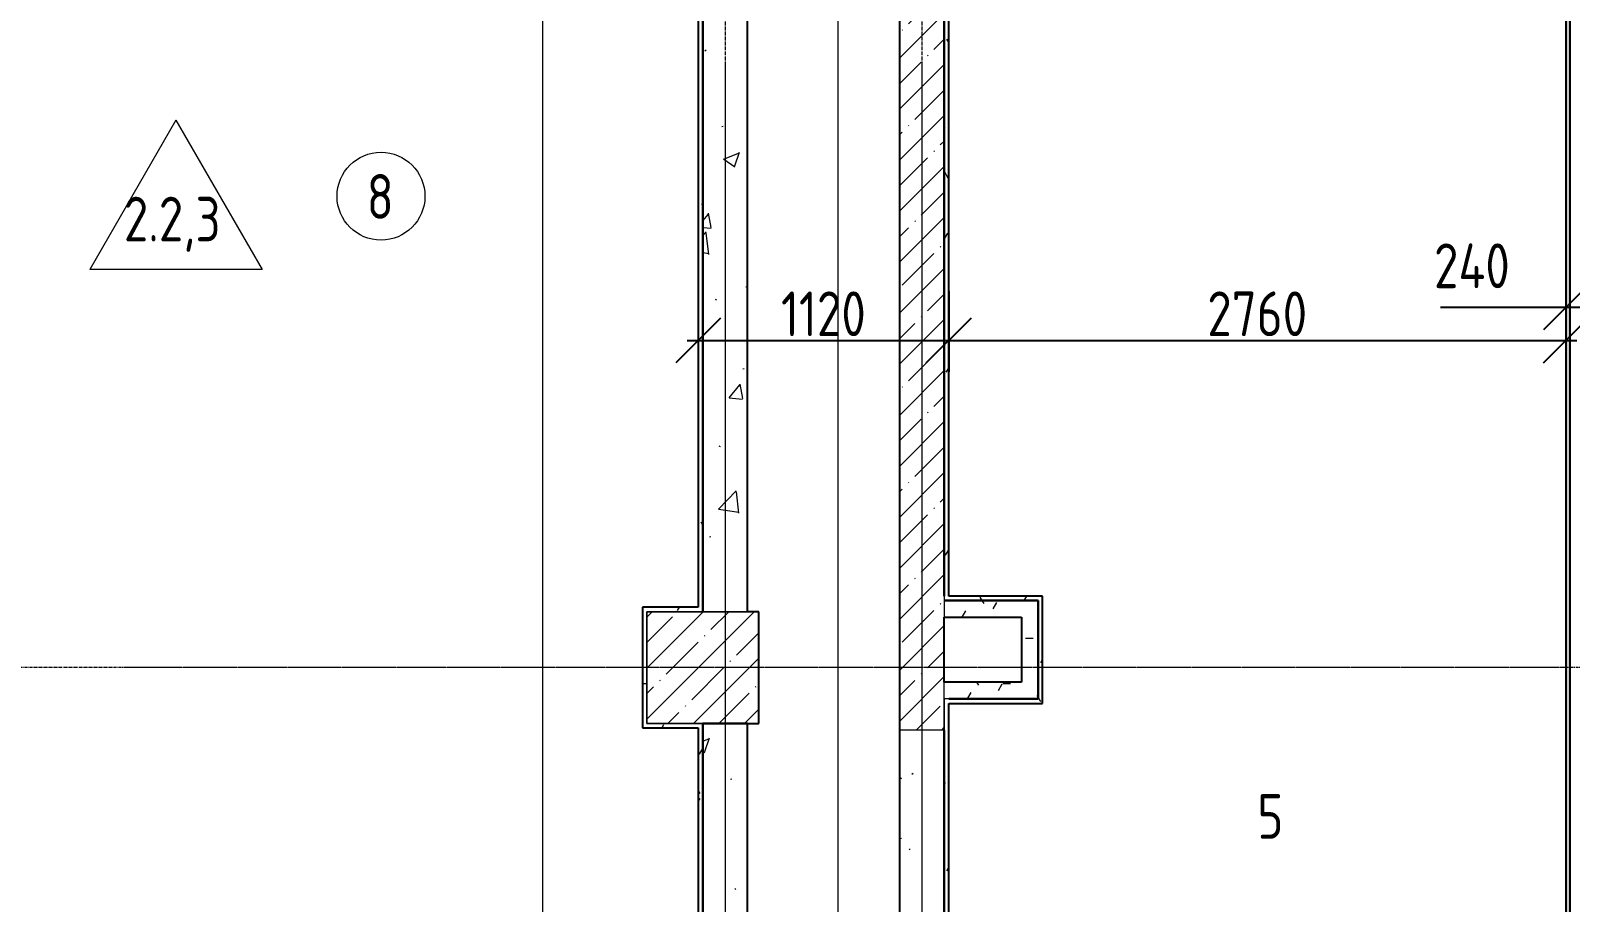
# Model space of a CAD drawing. Header units: millimetres. Extents: x -11854 to 4360091, y -19344 to 4989148.
# Drawn here: x 45137 to 52023, y 17498 to 21395 of the extents above; entities that cross this region are included whole.
import ezdxf

# ---------------------------------------------------------------- set-up
doc = ezdxf.new("R2010")
doc.units = ezdxf.units.MM
doc.linetypes.add('Линия сетки', pattern=[22.225, 12.7, -3.175, 3.175, -3.175])
doc.layers.get('0').update_dxf_attribs({"color": 254})
doc.layers.get('Defpoints').update_dxf_attribs({"color": 254})
for name, color, linetype, lineweight in [('A-ANNO-DIMS', 254, 'Continuous', 9), ('A-AREA-IDEN', 254, 'Continuous', 9), ('A-DETL', 254, 'Continuous', 9), ('A-WALL', 254, 'Continuous', 9), ('S-GRID', 254, 'Continuous', 9)]:
    doc.layers.add(name, color=color, linetype=linetype, lineweight=lineweight)
doc.styles.add('ISOCPEUR', font='isocpeur.ttf', dxfattribs={"width": 0.8, "height": 200})
doc.styles.add('ISOCPEUR_B', font='', dxfattribs={"width": 0.8, "height": 200})
doc.styles.get('ISOCPEUR_B').set_extended_font_data('ISOCPEUR', bold=True)
doc.dimstyles.new('2_0_мм_ISOCPEUR', dxfattribs={"dimscale": 304.8, "dimtxt": 199.196235, "dimasz": 0.656168, "dimexe": 0.459318, "dimexo": 0.625, "dimgap": 0.065617, "dimtad": 1, "dimdec": 0, "dimtxsty": 'ISOCPEUR', "dimblk1": 'OBLIQUE', "dimblk2": 'OBLIQUE', "dimsah": 1, "dimcen": 2.5, "dimdle": 0.164042, "dimazin": 3, "dimtfac": 1, "dimtix": 1, "dimtmove": 0, "dimatfit": 3, "dimfxl": 0.787402, "dimfxlon": 1, "dimtvp": 1, "dimarcsym": 2})
doc.dimstyles.new('2_0_мм_ISOCPEUR_1', dxfattribs={"dimscale": 304.8, "dimtxt": 199.196235, "dimasz": 0.656168, "dimexe": 0.459318, "dimexo": 0.625, "dimgap": 0.065617, "dimtad": 1, "dimdec": 0, "dimtxsty": 'ISOCPEUR', "dimblk1": 'OBLIQUE', "dimblk2": 'OBLIQUE', "dimsah": 1, "dimcen": 2.5, "dimdle": 0.164042, "dimazin": 3, "dimtfac": 1, "dimtix": 1, "dimtmove": 1, "dimatfit": 3, "dimfxl": 0.787402, "dimfxlon": 1, "dimtvp": 1, "dimarcsym": 2})
pattern_1 = [(50, (542041.7, 20914.14), (728.7365, -63.7558), [76.2, -838.2]), (355, (542041.7, 20914.14), (-140.9716, 764.2276), [60.96, -670.56]), (100.451, (542102.4, 20908.8), (587.77, 700.4668), [64.76, -712.36]), (46.184, (542041.7, 21117.3), (1084.3162, -168.171), [114.3, -1257.3]), (96.636, (542132, 21103.3), (949.61, 989.7098), [97.14, -1068.54]), (351.184, (542041.7, 21117.3), (949.6206, 989.7012), [91.44, -1005.84]), (21, (542143.3, 21066.54), (606.4579, -409.0606), [76.2, -838.2]), (326, (542143.3, 21066.54), (247.2083, 736.7529), [60.96, -670.56]), (71.451, (542193.8, 21032.46), (853.6683, 327.6855), [64.76, -712.36]), (37.5, (542041.67, 20914.14), (12.3547, 338.22012), [6.706, -655.726, 6.706, -674.014, -673.1]), (37.5, (542041.67, 20914.14), (12.3547, 338.22012), [-1343.152, 6.706, -666.394]), (7.5, (542041.67, 20914.14), (267.27887, 400.72213), [6.706, -381.406, 6.706, -640.486, -256.54]), (7.5, (542041.67, 20914.14), (267.27887, 400.72213), [-1035.304, 6.706, -249.834]), (327.5, (541815.1, 20914.14), (542.36333, -22.91534), [6.706, -247.294, 6.706, -785.774, -1051.56]), (327.5, (541815.1, 20914.14), (542.36333, -22.91534), [-1046.48, 6.706, -1044.854]), (317.5, (541713.5, 20914.14), (592.51696, 101.7071), [6.706, -323.494, 6.706, -519.582, -746.76]), (317.5, (541713.5, 20914.14), (592.51696, 101.7071), [-856.488, 6.706, -740.054])]
pattern_2 = [(45, (542041.67, 20914.14), (-114.049253, 114.049253), []), (45, (542155.72, 20914.14), (-114.049253, 114.049253), [201.613, -40.323, 3.353, -36.97])]
pattern_3 = [(0, (542041.67, 20914.14), (406.4, 101.6), [33.528, -271.272, 33.528, -271.272, -1625.6]), (0, (542041.67, 20914.14), (406.4, 101.6), [-609.6, 33.528, -576.072, 33.528, -271.272, -711.2]), (0, (542041.67, 20914.14), (406.4, 101.6), [-1524, 33.528, -169.672, 33.528, -474.472]), (120, (542194.07, 20964.94), (-291.18818, 301.152724), [33.528, -271.272, 33.528, -1896.872]), (120, (542194.07, 20964.94), (-291.18818, 301.152724), [-338.328, -271.272, 33.528, -576.072, -1016]), (120, (542194.07, 20964.94), (-291.18818, 301.152724), [-1219.2, 33.528, -271.272, 33.528, -677.672]), (120, (542194.07, 20964.94), (-291.18818, 301.152724), [-1557.528, -169.672, 33.528, -474.472]), (240, (542244.87, 21168.14), (-115.21182, -402.752724), [33.528, -271.272, 33.528, -1896.872]), (240, (542244.87, 21168.14), (-115.21182, -402.752724), [-338.328, -271.272, 33.528, -576.072, -1016]), (240, (542244.87, 21168.14), (-115.21182, -402.752724), [-1219.2, 33.528, -271.272, 33.528, -677.672]), (240, (542244.87, 21168.14), (-115.21182, -402.752724), [-1557.528, -169.672, 33.528, -474.472])]
pattern_4 = [(50, (542041.7, 20914.14), (728.7365, -63.7558), [76.2, -838.2]), (355, (542041.7, 20914.14), (-140.9716, 764.2276), [60.96, -670.56]), (100.451, (542102.4, 20908.8), (587.77, 700.4668), [64.76, -712.36]), (46.184, (542041.7, 21117.3), (1084.3162, -168.171), [114.3, -1257.3]), (96.636, (542132, 21103.3), (949.61, 989.7098), [97.14, -1068.54]), (351.184, (542041.7, 21117.3), (949.6206, 989.7012), [91.44, -1005.84]), (21, (542143.3, 21066.54), (606.4579, -409.0606), [76.2, -838.2]), (326, (542143.3, 21066.54), (247.2083, 736.7529), [60.96, -670.56]), (71.451, (542193.8, 21032.46), (853.6683, 327.6855), [64.76, -712.36]), (37.5, (542041.67, 20914.14), (12.3547, 338.22012), [6.706, -655.726, 6.706, -674.014, -673.1]), (37.5, (542041.67, 20914.14), (12.3547, 338.22012), [-1343.152, 6.706, -666.394]), (7.5, (542041.67, 20914.14), (267.27887, 400.72213), [6.706, -381.406, 6.706, -640.486, -256.54]), (7.5, (542041.67, 20914.14), (267.27887, 400.72213), [-1035.304, 6.706, -249.834]), (327.5, (541815.1, 20914.14), (542.36333, -22.91534), [6.706, -247.294, 6.706, -785.774, -1051.56]), (327.5, (541815.1, 20914.14), (542.36333, -22.91534), [-1046.48, 6.706, -1044.854]), (317.5, (541713.5, 20914.14), (592.51696, 101.7071), [6.706, -323.494, 6.706, -519.582, -746.76]), (317.5, (541713.5, 20914.14), (592.51696, 101.7071), [-856.488, 6.706, -740.054])]
pattern_5 = [(0, (542041.67, 20914.14), (406.4, 101.6), [33.528, -271.272, 33.528, -271.272, -1625.6]), (0, (542041.67, 20914.14), (406.4, 101.6), [-609.6, 33.528, -576.072, 33.528, -271.272, -711.2]), (0, (542041.67, 20914.14), (406.4, 101.6), [-1524, 33.528, -169.672, 33.528, -474.472]), (120, (542194.07, 20964.94), (-291.18818, 301.152724), [33.528, -271.272, 33.528, -1896.872]), (120, (542194.07, 20964.94), (-291.18818, 301.152724), [-338.328, -271.272, 33.528, -576.072, -1016]), (120, (542194.07, 20964.94), (-291.18818, 301.152724), [-1219.2, 33.528, -271.272, 33.528, -677.672]), (120, (542194.07, 20964.94), (-291.18818, 301.152724), [-1557.528, -169.672, 33.528, -474.472]), (240, (542244.87, 21168.14), (-115.21182, -402.752724), [33.528, -271.272, 33.528, -1896.872]), (240, (542244.87, 21168.14), (-115.21182, -402.752724), [-338.328, -271.272, 33.528, -576.072, -1016]), (240, (542244.87, 21168.14), (-115.21182, -402.752724), [-1219.2, 33.528, -271.272, 33.528, -677.672]), (240, (542244.87, 21168.14), (-115.21182, -402.752724), [-1557.528, -169.672, 33.528, -474.472])]

# ---------------------------------------------------------------- blocks, each defined once
blk = doc.blocks.new('_Oblique')
at = {"color": 0, "linetype": 'ByBlock', "lineweight": -2}
blk.add_line((-0.5, -0.5), (0.5, 0.5), dxfattribs=at)
blk = doc.blocks.new('*D819')
at = {"layer": 'A-ANNO-DIMS', "color": 0, "lineweight": -2, "transparency": 16777216}
for p, q in [((48122.1, 20230.5), (48122.1, 19869.5)), ((49242.5, 20230.5), (49242.5, 19869.5)), ((48072.1, 20009.5), (49292.5, 20009.5))]:
    blk.add_line(p, q, dxfattribs=at)
at = {"layer": 'Defpoints', "color": 0, "transparency": 16777216}
for p in [(48122.1, 20249.5), (49242.5, 20249.5), (49242.5, 20009.5)]:
    blk.add_point(p, dxfattribs=at)
at = {"layer": 'A-ANNO-DIMS', "color": 0, "lineweight": -2, "transparency": 16777216, "xscale": 200, "yscale": 200, "zscale": 200, "rotation": 180}
blk.add_blockref('_Oblique', (48122.1, 20009.5), dxfattribs=at)
at = {"layer": 'A-ANNO-DIMS', "color": 0, "lineweight": -2, "transparency": 16777216, "xscale": 200, "yscale": 200, "zscale": 200}
blk.add_blockref('_Oblique', (49242.5, 20009.5), dxfattribs=at)
at = {"layer": 'A-ANNO-DIMS', "color": 0, "transparency": 16777216, "insert": (48682.3, 20129.5), "char_height": 200, "width": 459.684, "attachment_point": 5, "style": 'ISOCPEUR'}
blk.add_mtext('\\A1;1120', dxfattribs=at)
blk = doc.blocks.new('*D820')
at = {"layer": 'A-ANNO-DIMS', "color": 0, "lineweight": -2, "transparency": 16777216}
for p, q in [((49242.5, 20230.5), (49242.5, 19869.5)), ((52002.5, 20230.5), (52002.5, 19869.5)), ((49192.5, 20009.5), (52052.5, 20009.5))]:
    blk.add_line(p, q, dxfattribs=at)
at = {"layer": 'Defpoints', "color": 0, "transparency": 16777216}
for p in [(49242.5, 20249.5), (52002.5, 20249.5), (52002.5, 20009.5)]:
    blk.add_point(p, dxfattribs=at)
at = {"layer": 'A-ANNO-DIMS', "color": 0, "lineweight": -2, "transparency": 16777216, "xscale": 200, "yscale": 200, "zscale": 200, "rotation": 180}
blk.add_blockref('_Oblique', (49242.5, 20009.5), dxfattribs=at)
at = {"layer": 'A-ANNO-DIMS', "color": 0, "lineweight": -2, "transparency": 16777216, "xscale": 200, "yscale": 200, "zscale": 200}
blk.add_blockref('_Oblique', (52002.5, 20009.5), dxfattribs=at)
at = {"layer": 'A-ANNO-DIMS', "color": 0, "transparency": 16777216, "insert": (50622.5, 20129.5), "char_height": 200, "width": 533.233, "attachment_point": 5, "style": 'ISOCPEUR'}
blk.add_mtext('\\A1;2760', dxfattribs=at)
blk = doc.blocks.new('*D821')
at = {"layer": 'A-ANNO-DIMS', "color": 0, "lineweight": -2, "transparency": 16777216}
for p, q in [((52002.5, 20230.5), (52002.5, 20017.5)), ((52242.5, 20230.5), (52242.5, 20017.5)), ((52002.5, 20157.5), (51442.5, 20157.5)), ((52242.5, 20157.5), (51952.5, 20157.5))]:
    blk.add_line(p, q, dxfattribs=at)
at = {"layer": 'Defpoints', "color": 0, "transparency": 16777216}
for p in [(52002.5, 20249.5), (52242.5, 20249.5), (52242.5, 20157.5)]:
    blk.add_point(p, dxfattribs=at)
at = {"layer": 'A-ANNO-DIMS', "color": 0, "lineweight": -2, "transparency": 16777216, "xscale": 200, "yscale": 200, "zscale": 200, "rotation": 180}
blk.add_blockref('_Oblique', (52002.5, 20157.5), dxfattribs=at)
at = {"layer": 'A-ANNO-DIMS', "color": 0, "lineweight": -2, "transparency": 16777216, "xscale": 200, "yscale": 200, "zscale": 200}
blk.add_blockref('_Oblique', (52242.5, 20157.5), dxfattribs=at)
at = {"layer": 'A-ANNO-DIMS', "color": 0, "transparency": 16777216, "insert": (51413.3, 20444.1), "char_height": 200, "width": 418.312, "attachment_point": 1, "line_spacing_factor": 1.149209, "style": 'ISOCPEUR'}
blk.add_mtext('\\A1;240', dxfattribs=at)
blk = doc.blocks.new('АР-Марка-Помещения-Этаж_Секция_Номер - Номер-1294543-1В')
at = {"layer": 'A-AREA-IDEN'}
blk.add_circle((0, 1.219), 1.965, dxfattribs=at)
blk = doc.blocks.new('МАРКА ПОМЕЩЕНИЯ - ПОЛЫ - МАРКА ПОМЕЩЕНИЯ - ПОЛЫ-6348053-1В')
at = {"layer": 'A-AREA-IDEN'}
for p, q in [((0, 4.233), (-3.855, -2.444)), ((0, 4.233), (3.855, -2.444)), ((3.855, -2.444), (-3.855, -2.444))]:
    blk.add_line(p, q, dxfattribs=at)

msp = doc.modelspace()

# ---------------------------------------------------------------- hatches: boundary and pattern name
at = {"layer": 'A-WALL'}
h = msp.add_hatch(dxfattribs=at)
h.set_pattern_fill('FP_1', color=8, style=0, pattern_type=2)
h.set_pattern_definition(pattern_2)
h.paths.add_polyline_path([(49022.6, 18267.4), (49222.6, 18267.4), (49222.6, 22817.4), (49022.6, 22817.4), (49022.6, 19880.6)])
h = msp.add_hatch(dxfattribs=at)
h.set_pattern_fill('FP_5', color=8, style=0, pattern_type=2)
h.set_pattern_definition(pattern_3)
h.paths.add_polyline_path([(49242.5, 18867.4), (49242.5, 22597.4), (49222.5, 22597.4), (49222.5, 18867.4)])
h = msp.add_hatch(dxfattribs=at)
h.set_pattern_fill('FP_5', color=8, style=0, pattern_type=2)
h.set_pattern_definition(pattern_3)
h.paths.add_polyline_path([(52022.5, 2222.4), (52022.5, 22617.4), (52002.5, 22617.4), (52002.5, 2222.4)])
h = msp.add_hatch(dxfattribs=at)
h.set_pattern_fill('FP_2', color=8, style=0, pattern_type=2)
h.set_pattern_definition(pattern_1)
h.paths.add_polyline_path([(48342.1, 18797.4), (48342.1, 22467.4), (48142.1, 22467.4), (48142.1, 18797.4), (48237, 18797.4)])
h = msp.add_hatch(dxfattribs=at)
h.set_pattern_fill('FP_1', color=8, style=0, pattern_type=2)
h.set_pattern_definition(pattern_4)
h.paths.add_polyline_path([(48342.1, 18797.4), (48342.1, 22467.4), (48142.1, 22467.4), (48142.1, 18797.4)])
h = msp.add_hatch(dxfattribs=at)
h.set_pattern_fill('FP_5', color=8, style=0, pattern_type=2)
h.set_pattern_definition(pattern_3)
h.paths.add_polyline_path([(48122.1, 18797.4), (48142.1, 18797.4), (48142.1, 22447.4), (48122.1, 22447.4), (48122.1, 18817.4)])
h = msp.add_hatch(dxfattribs=at)
h.set_pattern_fill('FP_5', color=8, style=0, pattern_type=2)
h.set_pattern_definition(pattern_5)
h.paths.add_polyline_path([(48122.1, 18797.4), (48142.1, 18797.4), (48142.1, 22447.4), (48122.1, 22447.4), (48122.1, 18817.4)])
h = msp.add_hatch(dxfattribs=at)
h.set_pattern_fill('FP_5', color=8, style=0, pattern_type=2)
h.set_pattern_definition(pattern_3)
h.paths.add_polyline_path([(49642.5, 18847.4), (49642.5, 18867.4), (49222.6, 18867.4), (49222.6, 18847.4)])
h = msp.add_hatch(dxfattribs=at)
h.set_pattern_fill('FP_5', color=8, style=0, pattern_type=2)
h.set_pattern_definition(pattern_3)
h.paths.add_polyline_path([(49662.5, 18407.4), (49662.5, 18867.4), (49642.5, 18867.4), (49642.5, 18407.4)])
h = msp.add_hatch(dxfattribs=at)
h.set_pattern_fill('FP_5', color=8, style=0, pattern_type=2)
h.set_pattern_definition(pattern_3)
h.paths.add_polyline_path([(48122.1, 18797.4), (48122.1, 18817.4), (47872.6, 18817.4), (47872.6, 18797.4), (47892.6, 18797.4)])
h = msp.add_hatch(dxfattribs=at)
h.set_pattern_fill('FP_5', color=8, style=0, pattern_type=2)
h.set_pattern_definition(pattern_5)
h.paths.add_polyline_path([(48122.1, 18797.4), (48122.1, 18817.4), (47872.6, 18817.4), (47872.6, 18797.4), (47892.6, 18797.4)])
h = msp.add_hatch(dxfattribs=at)
h.set_pattern_fill('FP_5', color=8, style=0, pattern_type=2)
h.set_pattern_definition(pattern_3)
h.paths.add_polyline_path([(49222.6, 18772.4), (49567.6, 18772.4), (49567.6, 18847.4), (49222.6, 18847.4)])
h = msp.add_hatch(dxfattribs=at)
h.set_pattern_fill('FP_5', color=8, style=0, pattern_type=2)
h.set_pattern_definition(pattern_3)
h.paths.add_polyline_path([(49567.6, 18407.4), (49642.6, 18407.4), (49642.6, 18847.4), (49567.6, 18847.4), (49567.6, 18482.4)])
h = msp.add_hatch(dxfattribs=at)
h.set_pattern_fill('FP_5', color=8, style=0, pattern_type=2)
h.set_pattern_definition(pattern_3)
h.paths.add_polyline_path([(47892.6, 18277.4), (47892.6, 18797.4), (47872.6, 18797.4), (47872.6, 18277.4)])
h = msp.add_hatch(dxfattribs=at)
h.set_pattern_fill('FP_5', color=8, style=0, pattern_type=2)
h.set_pattern_definition(pattern_5)
h.paths.add_polyline_path([(47892.6, 18277.4), (47892.6, 18797.4), (47872.6, 18797.4), (47872.6, 18277.4)])
h = msp.add_hatch(dxfattribs=at)
h.set_pattern_fill('FP_1', color=8, style=0, pattern_type=2)
h.set_pattern_definition(pattern_2)
h.paths.add_polyline_path([(48392.6, 18297.4), (48392.6, 18797.4), (47892.6, 18797.4), (47892.6, 18297.4), (48237, 18297.4)])
h = msp.add_hatch(dxfattribs=at)
h.set_pattern_fill('FP_2', color=8, style=0, pattern_type=2)
h.set_pattern_definition([(45, (542041.67, 20914.14), (-114.049253, 114.049253), []), (45, (542155.72, 20914.14), (-114.049253, 114.049253), [201.613, -40.323, 3.353, -36.97])])
h.paths.add_polyline_path([(48392.6, 18297.4), (48392.6, 18797.4), (47892.6, 18797.4), (47892.6, 18297.4), (48142.6, 18297.4)])
h = msp.add_hatch(dxfattribs=at)
h.set_pattern_fill('FP_5', color=8, style=0, pattern_type=2)
h.set_pattern_definition(pattern_3)
h.paths.add_polyline_path([(49222.6, 18407.4), (49567.6, 18407.4), (49567.6, 18482.4), (49222.6, 18482.4)])
h = msp.add_hatch(dxfattribs=at)
h.set_pattern_fill('FP_5', color=8, style=0, pattern_type=2)
h.set_pattern_definition(pattern_3)
h.paths.add_polyline_path([(49222.5, 15937.4), (49242.5, 15937.4), (49242.5, 18407.4), (49222.5, 18407.4), (49222.5, 15942.4)])
h = msp.add_hatch(dxfattribs=at)
h.set_pattern_fill('FP_5', color=8, style=0, pattern_type=2)
h.set_pattern_definition(pattern_3)
h.paths.add_polyline_path([(49662.5, 18387.4), (49662.5, 18407.4), (49242.5, 18407.4), (49242.5, 18387.4)])
h = msp.add_hatch(dxfattribs=at)
h.set_pattern_fill('FP_5', color=8, style=0, pattern_type=2)
h.set_pattern_definition(pattern_3)
h.paths.add_polyline_path([(47892.6, 18277.4), (48142.6, 18277.4), (48142.6, 18297.4), (47892.6, 18297.4)])
h = msp.add_hatch(dxfattribs=at)
h.set_pattern_fill('FP_5', color=8, style=0, pattern_type=2)
h.set_pattern_definition(pattern_5)
h.paths.add_polyline_path([(47892.6, 18277.4), (48142.6, 18277.4), (48142.6, 18297.4), (47892.6, 18297.4)])
h = msp.add_hatch(dxfattribs=at)
h.set_pattern_fill('FP_5', color=8, style=0, pattern_type=2)
h.set_pattern_definition(pattern_3)
h.paths.add_polyline_path([(48142.6, 17384), (48142.6, 18277.4), (48122.6, 18277.4), (48122.6, 17384)])
h = msp.add_hatch(dxfattribs=at)
h.set_pattern_fill('FP_5', color=8, style=0, pattern_type=2)
h.set_pattern_definition(pattern_5)
h.paths.add_polyline_path([(48142.6, 17384), (48142.6, 18277.4), (48122.6, 18277.4), (48122.6, 17384)])
h = msp.add_hatch(dxfattribs=at)
h.set_pattern_fill('FP_2', color=8, style=0, pattern_type=2)
h.set_pattern_definition(pattern_1)
h.paths.add_polyline_path([(48342.4, 14947.4), (48342.4, 18297.4), (48142.4, 18297.4), (48142.4, 14947.4), (48237, 14947.4)])
h = msp.add_hatch(dxfattribs=at)
h.set_pattern_fill('FP_1', color=8, style=0, pattern_type=2)
h.set_pattern_definition(pattern_4)
h.paths.add_polyline_path([(48342.4, 14947.4), (48342.4, 18297.4), (48142.4, 18297.4), (48142.4, 14947.4)])
h = msp.add_hatch(dxfattribs=at)
h.set_pattern_fill('FP_2', color=8, style=0, pattern_type=2)
h.set_pattern_definition(pattern_1)
h.paths.add_polyline_path([(49022.6, 16417.4), (49222.6, 16417.4), (49222.6, 18267.4), (49022.6, 18267.4), (49022.6, 17911.5)])

# ---------------------------------------------------------------- linework, layer by layer
at = {"layer": 'A-DETL', "color": 8}
for p, q in [((48746.2, 26784.5), (48746.2, 12451.7)), ((47427, 12679.9), (47427, 24967.4))]:
    msp.add_line(p, q, dxfattribs=at)
at = {"layer": 'A-WALL', "color": 8, "lineweight": 25}
for p, q in [((49022.6, 22817.4), (49022.6, 18267.4)), ((49222.5, 22597.4), (49222.5, 18867.4)), ((49222.6, 18867.4), (49222.6, 22597.4)), ((49242.5, 18867.4), (49242.5, 22597.4)), ((52002.5, 22617.4), (52002.5, 2242.4)), ((52022.5, 2222.4), (52022.5, 22617.4)), ((48342.1, 18797.4), (48342.1, 22467.4)), ((48342.1, 18797.4), (48342.1, 22467.4)), ((48122.1, 22447.4), (48122.1, 18817.4)), ((48122.1, 22447.4), (48122.1, 18817.4)), ((48142.1, 22447.4), (48142.1, 18797.4)), ((48142.1, 18797.4), (48142.1, 22447.4)), ((48142.1, 22447.4), (48142.1, 18797.4)), ((48142.1, 18797.4), (48142.1, 22447.4)), ((49662.5, 18867.4), (49242.5, 18867.4)), ((49662.5, 18387.4), (49662.5, 18867.4)), ((48122.1, 18817.4), (47872.6, 18817.4)), ((47872.6, 18817.4), (47872.6, 18277.4)), ((48122.1, 18817.4), (47872.6, 18817.4)), ((47872.6, 18817.4), (47872.6, 18277.4)), ((49642.6, 18847.4), (49222.6, 18847.4)), ((49222.6, 18847.4), (49642.5, 18847.4)), ((49642.5, 18847.4), (49642.5, 18407.4)), ((49642.6, 18407.4), (49642.6, 18847.4)), ((48392.6, 18797.4), (48342.1, 18797.4)), ((48392.6, 18797.4), (48342.1, 18797.4)), ((48392.6, 18297.4), (48392.6, 18797.4)), ((48392.6, 18297.4), (48392.6, 18797.4)), ((49222.6, 18482.4), (49222.6, 18772.4)), ((49222.6, 18772.4), (49567.6, 18772.4)), ((49567.6, 18772.4), (49567.6, 18482.4)), ((49567.6, 18482.4), (49222.6, 18482.4)), ((49242.5, 18407.4), (49642.6, 18407.4)), ((49642.5, 18407.4), (49242.5, 18407.4)), ((49242.5, 15937.4), (49242.5, 18387.4)), ((49242.5, 18387.4), (49662.5, 18387.4)), ((47872.6, 18277.4), (48122.6, 18277.4)), ((47872.6, 18277.4), (48122.6, 18277.4)), ((48122.6, 18277.4), (48122.6, 17404)), ((48122.6, 18277.4), (48122.6, 17404)), ((48142.4, 18297.4), (48142.4, 17384)), ((48342.4, 18297.4), (48142.4, 18297.4)), ((48142.4, 18297.4), (48142.4, 17384)), ((48342.4, 18297.4), (48142.4, 18297.4)), ((48142.6, 18297.4), (48392.6, 18297.4)), ((48142.6, 18277.4), (48142.6, 18297.4)), ((48142.6, 18297.4), (48392.6, 18297.4)), ((48142.6, 18277.4), (48142.6, 18297.4)), ((48142.6, 17384), (48142.6, 18277.4)), ((48142.6, 17384), (48142.6, 18277.4)), ((48342.4, 8817.4), (48342.4, 18297.4)), ((48342.4, 8817.4), (48342.4, 18297.4)), ((49022.6, 18267.4), (49022.6, 14817.4)), ((49222.5, 18267.4), (49222.5, 15937.4)), ((49222.6, 15937.4), (49222.6, 18267.4))]:
    msp.add_line(p, q, dxfattribs=at)
at = {"layer": 'A-WALL', "color": 8}
for p, q in [((49222.6, 18867.4), (49222.6, 18847.4)), ((49222.6, 18847.4), (49222.6, 18772.4)), ((48122.1, 18797.4), (47892.6, 18797.4)), ((47892.6, 18797.4), (47892.6, 18297.4)), ((47892.6, 18797.4), (48142.1, 18797.4)), ((47892.6, 18297.4), (47892.6, 18797.4)), ((48122.1, 18797.4), (47892.6, 18797.4)), ((47892.6, 18797.4), (47892.6, 18297.4)), ((47892.6, 18797.4), (48142.1, 18797.4)), ((47892.6, 18297.4), (47892.6, 18797.4)), ((48142.1, 18797.4), (48122.1, 18797.4)), ((48142.1, 18797.4), (48122.1, 18797.4)), ((48142.1, 18797.4), (48342.1, 18797.4)), ((48342.1, 18797.4), (48142.1, 18797.4)), ((48142.1, 18797.4), (48342.1, 18797.4)), ((48342.1, 18797.4), (48142.1, 18797.4)), ((49222.6, 18267.4), (49222.6, 18482.4)), ((49242.5, 18407.4), (49222.5, 18407.4)), ((49222.5, 18407.4), (49222.5, 18267.4)), ((47892.6, 18297.4), (48142.6, 18297.4)), ((48142.6, 18297.4), (47892.6, 18297.4)), ((47892.6, 18297.4), (48142.6, 18297.4)), ((48142.6, 18297.4), (47892.6, 18297.4)), ((49222.6, 18267.4), (49022.6, 18267.4))]:
    msp.add_line(p, q, dxfattribs=at)
at = {"layer": 'S-GRID', "color": 8, "linetype": 'Линия сетки'}
for p, q in [((48242.6, 26233.7), (48242.6, -3986)), ((48242.6, 26233.7), (48242.6, -3986)), ((48242.6, 26233.7), (48242.6, -3782.8)), ((49122.6, 26233.7), (49122.6, -2980.1)), ((49122.6, 26233.7), (49122.6, -2980.1)), ((49122.6, 26233.7), (49122.6, -2869.8)), ((48242.6, 21247.1), (48242.6, -3782.8)), ((49122.6, 21247.1), (49122.6, -2869.8)), ((52010.5, 18547.4), (20926.5, 18547.4)), ((84219.3, 18547.4), (45556.2, 18547.4))]:
    msp.add_line(p, q, dxfattribs=at)

# ---------------------------------------------------------------- block references
at = {"layer": 'A-AREA-IDEN', "color": 8, "xscale": 99.99999999999991, "yscale": 99.99999999999991, "zscale": 99.99999999999991}
for name, p in [('МАРКА ПОМЕЩЕНИЯ - ПОЛЫ - МАРКА ПОМЕЩЕНИЯ - ПОЛЫ-6348053-1В', (45785.9, 20572.4)), ('АР-Марка-Помещения-Этаж_Секция_Номер - Номер-1294543-1В', (46703.4, 20533.4))]:
    msp.add_blockref(name, p, dxfattribs=at)

# ---------------------------------------------------------------- texts
at = {"layer": 'A-AREA-IDEN', "color": 8, "char_height": 200, "attachment_point": 1}
for s, insert, width, style in [('\\fISOCPEUR|b1|i0|c204|p34|;\\W.8;8', (46639.3, 20754.2), 147.51, 'ISOCPEUR_B'), ('2.2,3', (45552.9, 20653.1), 551.561, 'ISOCPEUR'), ('\\fISOCPEUR|b1|i0|c204|p34|;\\W.8;5', (50623.2, 17981.7), 147.51, 'ISOCPEUR_B')]:
    msp.add_mtext(s, dxfattribs=dict(at, insert=insert, width=width, style=style))

# ---------------------------------------------------------------- dimensions: what is measured, and where the dimension line sits
at = {"layer": 'A-ANNO-DIMS', "color": 8}
dim = msp.add_linear_dim(base=(52242.5, 20157.5), p1=(52002.5, 20249.5), p2=(52242.5, 20249.5), dimstyle='2_0_мм_ISOCPEUR', override={"dimfxl": 240}, dxfattribs=at)
dim.commit()
dim.dimension.update_dxf_attribs({"geometry": '*D821', "text_midpoint": (51622.5, 20157.5), "dimtype": 160})
for base, p1, p2, override, picture, middle in [((49242.5, 20009.5), (48122.1, 20249.5), (49242.5, 20249.5), {"dimfxl": 1120.345127}, '*D819', (48682.3, 20129.5)), ((52002.5, 20009.5), (49242.5, 20249.5), (52002.5, 20249.5), {"dimfxl": 2759.998286}, '*D820', (50622.5, 20129.5))]:
    dim = msp.add_linear_dim(base=base, p1=p1, p2=p2, dimstyle='2_0_мм_ISOCPEUR_1', override=override, dxfattribs=at)
    dim.commit()
    dim.dimension.update_dxf_attribs({"geometry": picture, "text_midpoint": middle})

doc.saveas('drawing.dxf')
